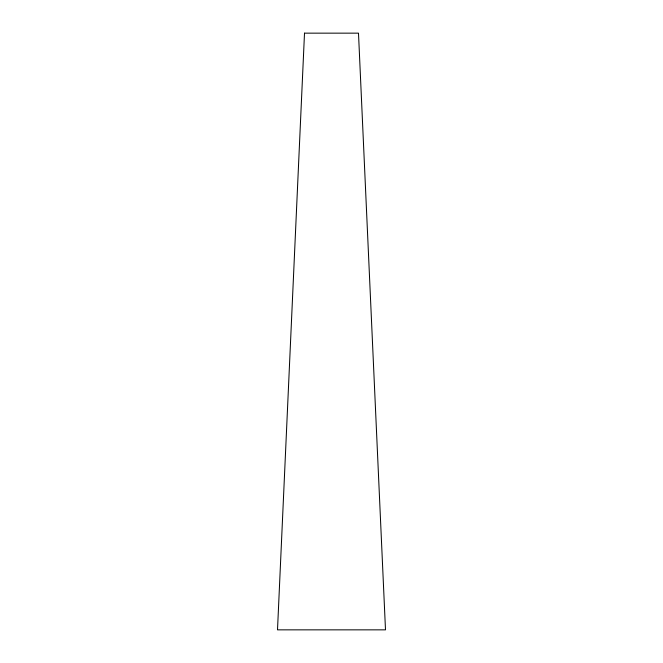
<?xml version="1.0" encoding="UTF-8"?>
<svg xmlns="http://www.w3.org/2000/svg" width="663" height="663" viewBox="0 0 663 663"><rect width="100%" height="100%" fill="white"/><g stroke="black" fill="none" stroke-linecap="round" stroke-linejoin="round"><path stroke-width="0.99" d="M304.508 33.15L277.507 629.85L385.493 629.85L358.492 33.15L304.508 33.15"/></g></svg>
